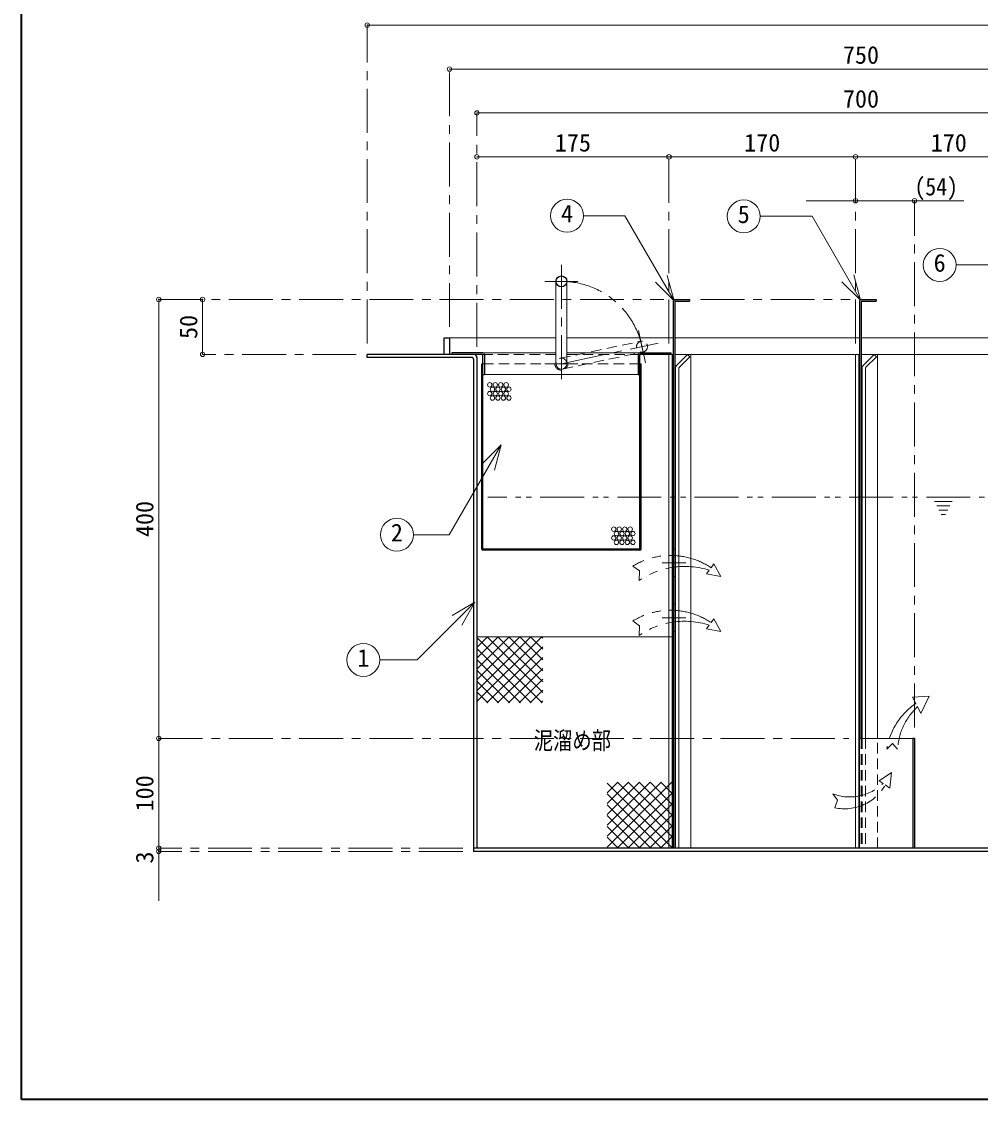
# Model space of a CAD drawing. Units: millimetres at full size, sheet at 1:8. Extents: x -1701 to 1539, y -1061 to 1187.
# Drawn here: x -1701 to -827, y -1061 to -78 of the extents above; entities that cross this region are included whole.
import ezdxf
from ezdxf.enums import TextEntityAlignment as Align

# ---------------------------------------------------------------- set-up
doc = ezdxf.new("R2010")
doc.units = ezdxf.units.MM
doc.header["$LTSCALE"] = 8
doc.header["$PDMODE"] = 32
doc.header["$PDSIZE"] = 4
for name, pattern in [('CHAIN1', [8, 5, -1, 1, -1]), ('DASHED1', [1.8, 1.2, -0.6]), ('DOUBLE_CHAIN1', [8.8, 5, -1, 0.6, -0.6, 0.6, -1])]:
    doc.linetypes.add(name, pattern=pattern)
doc.layers.add('0-0_ﾚｲﾔ1', color=4, linetype='Continuous', lineweight=9)
doc.layers.add('0-6_補助線', color=4, linetype='Continuous', lineweight=9)
doc.styles.add('ＭＳ ゴシック', font='')
doc.styles.get('ＭＳ ゴシック').set_extended_font_data('MS Gothic')

msp = doc.modelspace()

# ---------------------------------------------------------------- linework, layer by layer
at = {"layer": '0-0_ﾚｲﾔ1', "color": 1, "lineweight": 40}
for p, q in [((-1700.972, -1060.763), (-1700.972, 1187.237)), ((1539.028, -1060.763), (-1700.972, -1060.763))]:
    msp.add_line(p, q, dxfattribs=at)
at = {"layer": '0-0_ﾚｲﾔ1'}
for p, q in [((-1385.972, -81.763), (-485.972, -81.763)), ((-560.972, -121.763), (-1310.972, -121.763)), ((-1285.972, -161.763), (-585.972, -161.763)), ((-1110.972, -201.763), (-1285.972, -201.763)), ((-940.972, -201.763), (-1110.972, -201.763)), ((-770.972, -201.763), (-940.972, -201.763)), ((-842.222, -241.763), (-985.972, -241.763)), ((-1575.972, -731.763), (-1575.972, -331.763)), ((-1535.972, -331.763), (-1535.972, -381.763)), ((-1310.972, -366.763), (-1213.972, -366.763)), ((-1203.972, -366.763), (-1107.222, -366.763)), ((-1105.722, -366.763), (-937.222, -366.763)), ((-935.722, -366.763), (-718.311, -366.763)), ((-1280.472, -380.263), (-1213.972, -380.263)), ((-1203.972, -380.263), (-1137.472, -380.263)), ((-1107.972, -381.763), (-1107.222, -381.763)), ((-1105.722, -381.763), (-940.972, -381.763)), ((-1090.972, -831.763), (-1090.972, -381.763)), ((-937.972, -381.763), (-937.222, -381.763)), ((-935.722, -381.763), (-770.972, -381.763)), ((-920.972, -731.763), (-920.972, -381.763)), ((-1278.972, -400.263), (-1138.972, -400.263)), ((-1575.972, -731.763), (-1575.972, -831.763)), ((-1575.972, -879.763), (-1575.972, -831.763))]:
    msp.add_line(p, q, dxfattribs=at)
at = {"layer": '0-0_ﾚｲﾔ1', "linetype": 'CHAIN1'}
for p, q in [((-1385.972, -371.763), (-1385.972, -81.763)), ((-1310.972, -356.763), (-1310.972, -121.763)), ((-1285.972, -374.763), (-1285.972, -161.763)), ((-1110.972, -371.763), (-1110.972, -201.763)), ((-940.972, -371.763), (-940.972, -201.763)), ((-887.222, -721.763), (-887.222, -241.763)), ((-1208.972, -300.263), (-1208.972, -405.263)), ((-1223.972, -315.263), (-1193.972, -315.263)), ((-1575.972, -331.763), (-1115.722, -331.763)), ((-1082.222, -331.763), (-945.722, -331.763)), ((-1132.492, -389.397), (-1138.708, -360.048)), ((-1208.972, -390.263), (-1120.926, -371.614)), ((-1395.972, -381.763), (-1535.972, -381.763)), ((-1223.972, -390.263), (-1193.972, -390.263)), ((-1074.266, -578.505), (-1076.632, -581.759)), ((-1070.114, -572.792), (-1072.596, -576.207)), ((-1063.72, -584.333), (-1070.114, -572.792)), ((-1063.72, -584.333), (-1076.632, -581.759)), ((-1074.266, -628.505), (-1076.632, -631.759)), ((-1070.114, -622.792), (-1072.596, -626.207)), ((-1063.72, -634.333), (-1070.114, -622.792)), ((-1063.72, -634.333), (-1076.632, -631.759)), ((-1575.972, -731.763), (-947.222, -731.763)), ((-1298.972, -831.763), (-1575.972, -831.763)), ((-1298.972, -834.763), (-1575.972, -834.763))]:
    msp.add_line(p, q, dxfattribs=at)
at = {"layer": '0-0_ﾚｲﾔ1', "color": 7, "lineweight": 18}
for p, q in [((-1188.859, -255.418), (-1151.155, -255.418)), ((-1106.396, -332.943), (-1151.155, -255.418)), ((-980.534, -255.962), (-1027.851, -255.962)), ((-936.347, -332.497), (-980.534, -255.962)), ((-813.559, -300.266), (-849.281, -300.266)), ((-1106.396, -332.943), (-1112.608, -309.761)), ((-936.347, -332.497), (-942.559, -309.315)), ((-1213.972, -315.263), (-1213.972, -390.263)), ((-1203.972, -315.263), (-1203.972, -390.263)), ((-1106.396, -332.943), (-1123.367, -315.973)), ((-936.347, -332.497), (-953.317, -315.527)), ((-1110.972, -831.763), (-1110.972, -381.763)), ((-1108.972, -381.763), (-1107.972, -381.763)), ((-1107.972, -831.763), (-1107.972, -381.763)), ((-1104.094, -391.885), (-1093.972, -381.763)), ((-1093.972, -381.763), (-1091.851, -383.885)), ((-940.972, -381.763), (-937.972, -381.763)), ((-940.972, -831.763), (-940.972, -381.763)), ((-937.972, -831.763), (-937.972, -381.763)), ((-934.094, -391.885), (-923.972, -381.763)), ((-923.972, -381.763), (-921.851, -383.885)), ((-1101.533, -393.567), (-1091.851, -383.885)), ((-931.533, -393.567), (-921.851, -383.885)), ((-1104.972, -394.006), (-1104.972, -831.763)), ((-1101.972, -394.627), (-1101.972, -831.763)), ((-934.972, -394.006), (-934.972, -731.763)), ((-931.972, -394.627), (-931.972, -731.763)), ((-1263.88, -464.223), (-1280.851, -481.194)), ((-1263.88, -464.223), (-1270.092, -487.406)), ((-1287.853, -607.689), (-1340.399, -660.235)), ((-1287.853, -607.689), (-1308.637, -619.689)), ((-1287.853, -607.689), (-1299.853, -628.474)), ((-1340.399, -660.235), (-1374.495, -660.235)), ((-937.222, -731.763), (-937.222, -831.763)), ((-935.722, -731.763), (-888.722, -731.763))]:
    msp.add_line(p, q, dxfattribs=at)
at = {"layer": '0-0_ﾚｲﾔ1', "color": 5, "lineweight": 25}
for p, q in [((-1107.222, -333.263), (-1107.222, -831.763)), ((-1105.722, -331.763), (-1092.222, -331.763)), ((-1104.972, -333.263), (-1092.222, -333.263)), ((-1092.222, -331.763), (-1092.222, -333.263)), ((-937.222, -333.263), (-937.222, -731.763)), ((-935.722, -331.763), (-922.222, -331.763)), ((-934.972, -333.263), (-922.222, -333.263)), ((-922.222, -331.763), (-922.222, -333.263)), ((-1105.722, -334.013), (-1105.722, -831.763)), ((-935.722, -334.013), (-935.722, -731.763)), ((-1310.972, -366.763), (-1310.972, -381.763)), ((-1385.972, -384.763), (-1385.972, -381.763)), ((-1281.222, -381.763), (-1385.972, -381.763)), ((-1280.472, -558.763), (-1280.472, -382.513)), ((-1278.972, -381.763), (-1278.972, -400.263)), ((-1138.972, -381.763), (-1138.972, -400.263)), ((-1137.472, -380.263), (-1108.972, -380.263)), ((-1137.472, -558.763), (-1137.472, -382.513)), ((-1108.972, -381.763), (-1136.722, -381.763)), ((-1108.972, -381.763), (-1108.972, -380.263)), ((-1290.472, -384.763), (-1385.972, -384.763)), ((-1288.972, -386.263), (-1288.972, -834.763)), ((-1285.972, -384.763), (-1285.972, -831.763)), ((-1281.472, -390.263), (-1280.472, -390.263)), ((-1281.472, -559.263), (-1281.472, -390.263)), ((-1137.472, -390.263), (-1136.472, -390.263)), ((-1136.472, -559.263), (-1136.472, -390.263)), ((-1280.472, -400.263), (-1278.972, -400.263)), ((-1138.972, -400.263), (-1137.472, -400.263)), ((-1137.972, -559.263), (-1279.972, -559.263)), ((-1137.472, -560.263), (-1280.472, -560.263)), ((-935.722, -731.763), (-937.222, -731.763)), ((-888.722, -731.763), (-888.722, -831.763)), ((-887.222, -731.763), (-888.722, -731.763)), ((-887.222, -731.763), (-887.222, -831.763)), ((-582.972, -831.763), (-1288.972, -831.763)), ((-582.972, -834.763), (-1288.972, -834.763))]:
    msp.add_line(p, q, dxfattribs=at)
at = {"layer": '0-0_ﾚｲﾔ1', "linetype": 'DASHED1'}
for p, q in [((-1210.009, -385.372), (-1136.636, -369.831)), ((-1281.222, -381.763), (-1213.972, -381.763)), ((-1207.936, -395.155), (-1134.564, -379.614)), ((-1203.972, -381.763), (-1136.722, -381.763)), ((-1280.472, -390.263), (-1223.972, -390.263)), ((-1137.472, -390.263), (-1193.972, -390.263)), ((-935.722, -731.763), (-935.722, -831.763)), ((-934.972, -731.763), (-934.972, -831.763)), ((-931.972, -731.763), (-931.972, -831.763)), ((-920.972, -831.763), (-920.972, -731.763))]:
    msp.add_line(p, q, dxfattribs=at)
at = {"layer": '0-0_ﾚｲﾔ1', "linetype": 'DOUBLE_CHAIN1'}
for p, q in [((-765.972, -511.763), (-1275.972, -511.763)), ((-852.972, -515.763), (-868.972, -515.763)), ((-854.972, -519.763), (-866.972, -519.763)), ((-856.972, -523.763), (-864.972, -523.763)), ((-858.972, -527.763), (-862.972, -527.763)), ((-886.041, -699.983), (-889.091, -694.233)), ((-884.371, -702.767), (-881.508, -708.945)), ((-919.337, -770.381), (-908.16, -762.743)), ((-909.65, -777.087), (-908.16, -762.743)), ((-919.337, -770.381), (-915.868, -772.783)), ((-913.827, -774.196), (-909.65, -777.087))]:
    msp.add_line(p, q, dxfattribs=at)
at = {"layer": '0-0_ﾚｲﾔ1', "color": 5, "lineweight": 25}
for points in [[(-1315.972, -381.763), (-1315.972, -366.763), (-1310.972, -366.763)], [(-1280.472, -380.263), (-1308.972, -380.263), (-1308.972, -381.763)]]:
    msp.add_lwpolyline(points, dxfattribs=at)
at = {"layer": '0-0_ﾚｲﾔ1', "color": 7, "lineweight": 18}
msp.add_lwpolyline([(-1263.88, -464.223), (-1311.161, -546.116), (-1343.933, -546.116)], dxfattribs=at)
at = {"layer": '0-0_ﾚｲﾔ1', "linetype": 'CHAIN1'}
for points in [[(-1143.988, -574.751), (-1137.843, -579.141), (-1138.212, -587.841)], [(-1143.988, -624.751), (-1137.843, -629.141), (-1138.212, -637.841)]]:
    msp.add_lwpolyline(points, dxfattribs=at)
at = {"layer": '0-0_ﾚｲﾔ1', "linetype": 'DOUBLE_CHAIN1'}
for points in [[(-889.091, -694.233), (-873.925, -693.327), (-881.508, -708.945)], [(-912.445, -741.413), (-907.324, -736.412), (-902.572, -741.693)], [(-961.733, -782.313), (-957.46, -788.175), (-959.893, -794.99)]]:
    msp.add_lwpolyline(points, dxfattribs=at)
at = {"layer": '0-0_ﾚｲﾔ1', "color": 7, "lineweight": 18}
for centre in [(-1203.859, -255.418), (-1042.851, -255.962), (-864.281, -300.266), (-1358.933, -546.116), (-1389.495, -660.235)]:
    msp.add_circle(centre, 15, dxfattribs=at)
at = {"layer": '0-0_ﾚｲﾔ1', "color": 5, "lineweight": 25}
msp.add_circle((-1208.972, -315.263), 5, dxfattribs=at)
at = {"layer": '0-0_ﾚｲﾔ1', "linetype": 'DASHED1'}
msp.add_circle((-1135.6, -374.723), 5, dxfattribs=at)
at = {"layer": '0-0_ﾚｲﾔ1'}
for centre in [(-1274.332, -409.519), (-1271.832, -413.519), (-1269.332, -409.519), (-1266.832, -413.519), (-1264.332, -409.519), (-1261.832, -413.519), (-1259.332, -409.519), (-1256.832, -413.519), (-1274.332, -417.519), (-1271.832, -421.519), (-1269.332, -417.519), (-1266.832, -421.519), (-1264.332, -417.519), (-1261.832, -421.519), (-1259.332, -417.519), (-1256.832, -421.519), (-1161.335, -541.067), (-1156.335, -541.067), (-1151.335, -541.067), (-1146.335, -541.067), (-1161.335, -549.067), (-1158.835, -545.067), (-1156.335, -549.067), (-1153.835, -545.067), (-1151.335, -549.067), (-1148.835, -545.067), (-1146.335, -549.067), (-1143.835, -545.067), (-1158.835, -553.067), (-1153.835, -553.067), (-1148.835, -553.067), (-1143.835, -553.067)]:
    msp.add_circle(centre, 2, dxfattribs=at)
at = {"layer": '0-0_ﾚｲﾔ1', "linetype": 'CHAIN1'}
for centre, radius, start, end in [((-1208.972, -390.263), 75, 11.95891, 90), ((-1109.426, -631.123), 66.124, 56.15144, 121.51257), ((-1096.674, -648.692), 73.677, 72.29406, 124.31841), ((-1109.426, -681.123), 66.124, 56.15144, 121.51257), ((-1096.674, -698.692), 73.677, 72.29406, 124.31841)]:
    msp.add_arc(centre, radius, start, end, dxfattribs=at)
at = {"layer": '0-0_ﾚｲﾔ1', "color": 5, "lineweight": 25}
for centre, radius, start, end in [((-1105.722, -333.263), 1.5, 90, 180), ((-1104.972, -334.013), 0.75, 90, 180), ((-935.722, -333.263), 1.5, 90, 180), ((-934.972, -334.013), 0.75, 90, 180), ((-1288.972, -384.763), 3, 0, 90), ((-1281.222, -382.513), 0.75, 0, 90), ((-1280.472, -381.763), 1.5, 0, 90), ((-1137.472, -381.763), 1.5, 90, 180), ((-1136.722, -382.513), 0.75, 90, 180), ((-1290.472, -386.263), 1.5, 0, 90), ((-1280.472, -559.263), 1, 180, 270), ((-1279.972, -558.763), 0.5, 180, 270), ((-1137.972, -558.763), 0.5, 270, 0), ((-1137.472, -559.263), 1, 270, 0)]:
    msp.add_arc(centre, radius, start, end, dxfattribs=at)
at = {"layer": '0-0_ﾚｲﾔ1', "linetype": 'DASHED1'}
for radius, start, end in [(6, 180, 0), (5, 0, 180)]:
    msp.add_arc((-1208.972, -390.263), radius, start, end, dxfattribs=at)
at = {"layer": '0-0_ﾚｲﾔ1', "color": 7, "lineweight": 18}
for centre, radius, start, end in [((-1208.972, -390.263), 5, 180, 0), ((-1101.972, -394.006), 3, 135, 180), ((-931.972, -394.006), 3, 135, 180), ((-1100.472, -394.627), 1.5, 135, 180), ((-930.472, -394.627), 1.5, 135, 180)]:
    msp.add_arc(centre, radius, start, end, dxfattribs=at)
at = {"layer": '0-0_ﾚｲﾔ1', "linetype": 'DOUBLE_CHAIN1'}
for centre, radius, start, end in [((-851.617, -751.051), 61.587, 123.98307, 170.99646), ((-846.317, -744.278), 56.314, 132.51176, 177.36854), ((-946.32, -741.36), 43.758, 249.37581, 314.10079), ((-951.053, -753.151), 42.763, 258.06872, 330.51954)]:
    msp.add_arc(centre, radius, start, end, dxfattribs=at)
at = {"layer": '0-0_ﾚｲﾔ1', "color": 1}
for p in [(-1385.972, -81.763), (-1310.972, -121.763), (-1285.972, -161.763), (-1285.972, -201.763), (-1110.972, -201.763), (-940.972, -201.763), (-940.972, -241.763), (-887.222, -241.763), (-1575.972, -331.763), (-1535.972, -331.763), (-1535.972, -381.763), (-1575.972, -731.763), (-1575.972, -831.763), (-1575.972, -834.763)]:
    msp.add_point(p, dxfattribs=at)
at = {"layer": '0-6_補助線', "color": 7, "linetype": 'DASHED1', "lineweight": 18}
for p, q in [((-1105.722, -559.263), (-1107.222, -559.263)), ((-1105.722, -584.263), (-1107.222, -584.263)), ((-1105.722, -609.263), (-1107.222, -609.263)), ((-1105.722, -634.263), (-1107.222, -634.263))]:
    msp.add_line(p, q, dxfattribs=at)
at = {"layer": '0-6_補助線', "linetype": 'CHAIN1'}
for p, q in [((-1095.722, -571.763), (-1117.222, -571.763)), ((-1095.722, -621.763), (-1117.222, -621.763))]:
    msp.add_line(p, q, dxfattribs=at)
at = {"layer": '0-6_補助線'}
for p, q in [((-1285.972, -698.261), (-1226.974, -639.263)), ((-1285.972, -688.362), (-1236.874, -639.263)), ((-1285.972, -678.462), (-1246.773, -639.263)), ((-1285.972, -668.563), (-1256.673, -639.263)), ((-1285.972, -658.663), (-1266.572, -639.263)), ((-1285.972, -648.764), (-1276.472, -639.263)), ((-1107.222, -639.263), (-1285.972, -639.263)), ((-1285.972, -639.889), (-1226.598, -699.263)), ((-1277.075, -699.263), (-1225.972, -648.161)), ((-1276.699, -639.263), (-1225.972, -689.99)), ((-1266.799, -639.263), (-1225.972, -680.09)), ((-1256.9, -639.263), (-1225.972, -670.191)), ((-1247, -639.263), (-1225.972, -660.291)), ((-1237.101, -639.263), (-1225.972, -650.392)), ((-1227.201, -639.263), (-1225.972, -640.492)), ((-1285.972, -649.789), (-1236.498, -699.263)), ((-1267.175, -699.263), (-1225.972, -658.06)), ((-1285.972, -659.688), (-1246.397, -699.263)), ((-1285.972, -669.588), (-1256.297, -699.263)), ((-1257.276, -699.263), (-1225.972, -667.96)), ((-1285.972, -679.487), (-1266.196, -699.263)), ((-1247.376, -699.263), (-1225.972, -677.859)), ((-1285.972, -689.387), (-1276.096, -699.263)), ((-1237.477, -699.263), (-1225.972, -687.759)), ((-1227.578, -699.263), (-1225.972, -697.658)), ((-1167.222, -830.761), (-1108.224, -771.763)), ((-1167.222, -820.862), (-1118.124, -771.763)), ((-1167.222, -810.962), (-1128.023, -771.763)), ((-1167.222, -801.063), (-1137.923, -771.763)), ((-1167.222, -791.163), (-1147.822, -771.763)), ((-1167.222, -781.264), (-1157.722, -771.763)), ((-1167.222, -772.389), (-1107.848, -831.763)), ((-1157.949, -771.763), (-1107.222, -822.49)), ((-1148.049, -771.763), (-1107.222, -812.59)), ((-1138.15, -771.763), (-1107.222, -802.691)), ((-1128.25, -771.763), (-1107.222, -792.791)), ((-1118.351, -771.763), (-1107.222, -782.892)), ((-1108.451, -771.763), (-1107.222, -772.992)), ((-1167.222, -782.289), (-1117.748, -831.763)), ((-1158.325, -831.763), (-1107.222, -780.661)), ((-1167.222, -792.188), (-1127.647, -831.763)), ((-1148.425, -831.763), (-1107.222, -790.56)), ((-1167.222, -802.088), (-1137.547, -831.763)), ((-1138.526, -831.763), (-1107.222, -800.46)), ((-1167.222, -811.987), (-1147.446, -831.763)), ((-1128.626, -831.763), (-1107.222, -810.359)), ((-1167.222, -821.887), (-1157.346, -831.763)), ((-1118.727, -831.763), (-1107.222, -820.259)), ((-1108.828, -831.763), (-1107.222, -830.158))]:
    msp.add_line(p, q, dxfattribs=at)

# ---------------------------------------------------------------- texts
at = {"layer": '0-0_ﾚｲﾔ1', "color": 7, "style": 'ＭＳ ゴシック'}
for s, p in [('750', (-952.472, -121.763)), ('700', (-952.472, -161.763)), ('175', (-1214.972, -201.763)), ('170', (-1042.472, -201.763)), ('170', (-872.472, -201.763)), ('4', (-1209.359, -266.418)), ('5', (-1048.351, -266.962)), ('6', (-869.781, -311.266)), ('2', (-1364.433, -557.116)), ('1', (-1394.995, -671.235))]:
    msp.add_text(s, height=16.13, dxfattribs=at).set_placement(p, align=Align.BOTTOM_LEFT)
at = {"layer": '0-0_ﾚｲﾔ1', "color": 7, "style": 'ＭＳ ゴシック', "width": 0.9}
msp.add_text('(54)', height=16.13, dxfattribs=at).set_placement((-887.222, -241.763), align=Align.BOTTOM_LEFT)
at = {"layer": '0-0_ﾚｲﾔ1', "color": 7, "style": 'ＭＳ ゴシック'}
for s, p in [('50', (-1535.972, -367.763)), ('400', (-1575.972, -548.263)), ('100', (-1575.972, -798.263)), ('3', (-1575.972, -845.763))]:
    msp.add_text(s, height=16.13, rotation=90, dxfattribs=at).set_placement(p, align=Align.BOTTOM_LEFT)
at = {"layer": '0-6_補助線', "color": 7, "style": 'ＭＳ ゴシック', "width": 0.8}
msp.add_text('泥溜め部', height=16.13, dxfattribs=at).set_placement((-1234.222, -746.513), align=Align.BOTTOM_LEFT)

doc.saveas('drawing.dxf')
